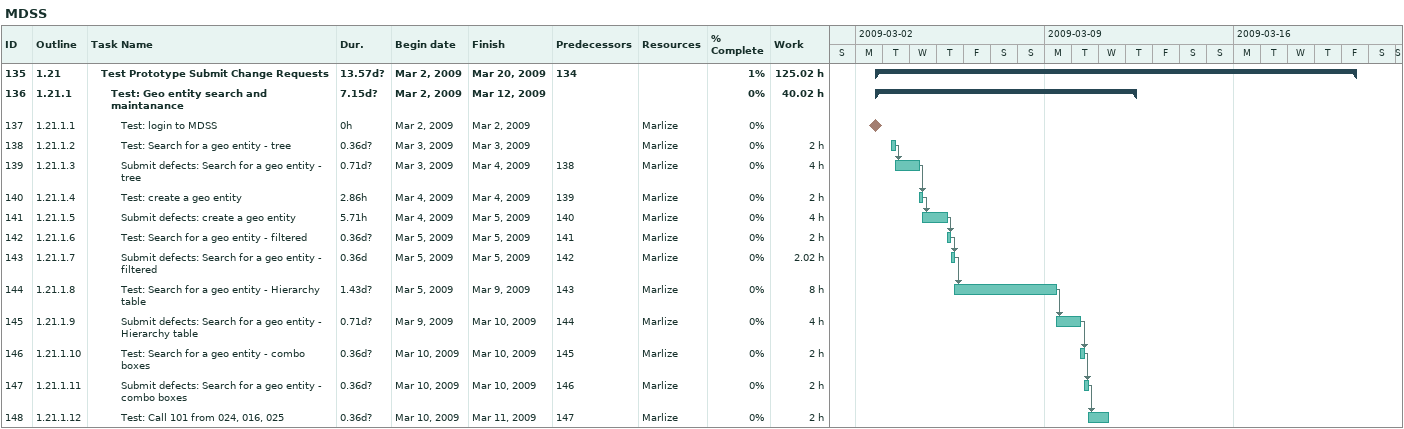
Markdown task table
MDSS

| ID | WBS | Task | Duration | Start | Finish | Predecessors | Resources | % complete | Work (h) |
|---|---|---|---|---|---|---|---|---|---|
| 135 | 1.21 | **Test Prototype Submit Change Requests** | 13.57d? | 2009-03-02 | 2009-03-20 | 134 |  | 1 | 125.02 |
| 136 | 1.21.1 | **Test: Geo entity search and maintanance** | 7.15d? | 2009-03-02 | 2009-03-12 |  |  | 0 | 40.02 |
| 137 | 1.21.1.1 | Test: login to MDSS | 0h | 2009-03-02 | 2009-03-02 |  | Marlize | 0 |  |
| 138 | 1.21.1.2 | Test: Search for a geo entity - tree | 0.36d? | 2009-03-03 | 2009-03-03 |  | Marlize | 0 | 2 |
| 139 | 1.21.1.3 | Submit defects: Search for a geo entity - tree | 0.71d? | 2009-03-03 | 2009-03-04 | 138 | Marlize | 0 | 4 |
| 140 | 1.21.1.4 | Test: create a geo entity | 2.86h | 2009-03-04 | 2009-03-04 | 139 | Marlize | 0 | 2 |
| 141 | 1.21.1.5 | Submit defects: create a geo entity | 5.71h | 2009-03-04 | 2009-03-05 | 140 | Marlize | 0 | 4 |
| 142 | 1.21.1.6 | Test: Search for a geo entity - filtered | 0.36d? | 2009-03-05 | 2009-03-05 | 141 | Marlize | 0 | 2 |
| 143 | 1.21.1.7 | Submit defects: Search for a geo entity - filtered | 0.36d | 2009-03-05 | 2009-03-05 | 142 | Marlize | 0 | 2.02 |
| 144 | 1.21.1.8 | Test: Search for a geo entity - Hierarchy table | 1.43d? | 2009-03-05 | 2009-03-09 | 143 | Marlize | 0 | 8 |
| 145 | 1.21.1.9 | Submit defects: Search for a geo entity - Hierarchy table | 0.71d? | 2009-03-09 | 2009-03-10 | 144 | Marlize | 0 | 4 |
| 146 | 1.21.1.10 | Test: Search for a geo entity - combo boxes | 0.36d? | 2009-03-10 | 2009-03-10 | 145 | Marlize | 0 | 2 |
| 147 | 1.21.1.11 | Submit defects: Search for a geo entity - combo boxes | 0.36d? | 2009-03-10 | 2009-03-10 | 146 | Marlize | 0 | 2 |
| 148 | 1.21.1.12 | Test: Call 101 from 024, 016, 025 | 0.36d? | 2009-03-10 | 2009-03-11 | 147 | Marlize | 0 | 2 |
